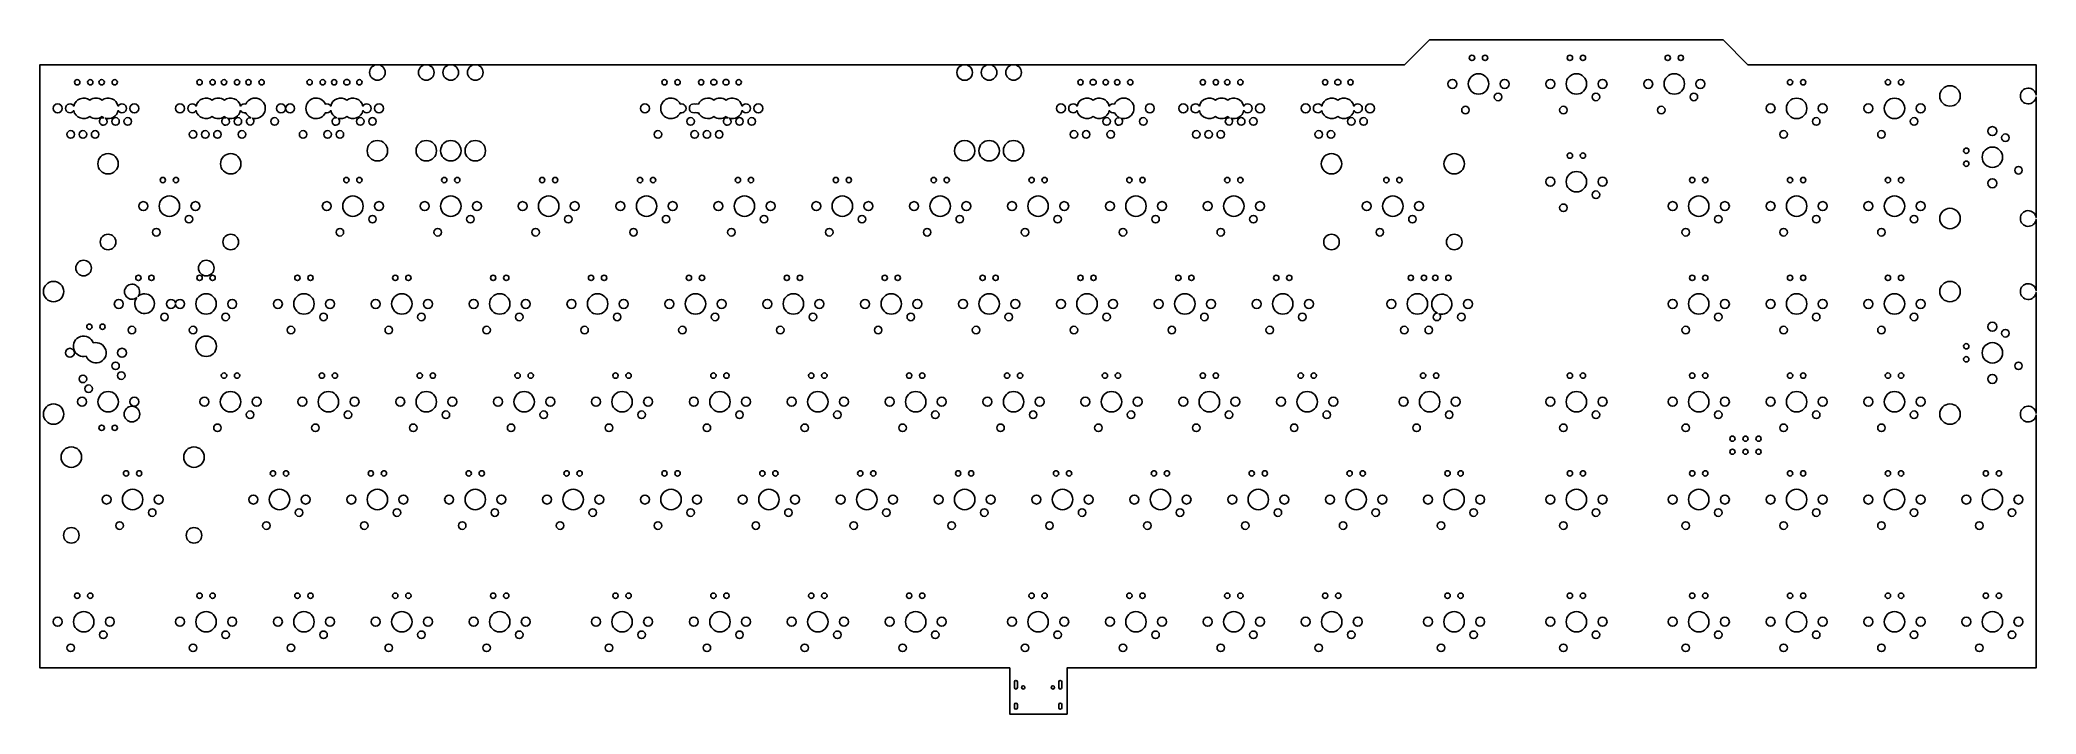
# Model space of a CAD drawing. Header units: millimetres. Extents: x -415 to -27, y 5 to 137.
import ezdxf

# ---------------------------------------------------------------- set-up
doc = ezdxf.new("R2010")
doc.units = ezdxf.units.MM
doc.layers.get('0').update_dxf_attribs({"linetype": 'CONTINUOUS'})

msp = doc.modelspace()

# ---------------------------------------------------------------- linework, layer by layer
for points in [[(-144.88, 136.72), (-87.73, 136.72), (-82.91, 131.89), (-26.81, 131.89), (-26.81, 125.96, 17.979303), (-26.81, 125.62), (-26.81, 102.09, 17.979303), (-26.81, 101.75), (-26.81, 87.86, 17.979303), (-26.81, 87.52), (-26.81, 63.99, 17.979303), (-26.81, 63.65), (-26.81, 14.37), (-215.39, 14.37), (-215.39, 5.38), (-226.57, 5.38), (-226.57, 14.37), (-415.31, 14.37), (-415.31, 131.89), (-149.71, 131.89)], [(-355.58, 127.95, -1.166312), (-355.58, 128.97, -1.166312)], [(-284.15, 127.95, -1.166312), (-284.15, 128.97, -1.166312)], [(-281.77, 128.97, -1.166312), (-281.77, 127.95, -1.166312)], [(-235.33, 131.89, -1.002086), (-235.33, 128.84, -1.002086)], [(-210.33, 127.95, -1.166312), (-210.33, 128.97, -1.166312)], [(-162.7, 127.95, -1.166312), (-162.7, 128.97, -1.166312)], [(-402.84, 121.56, -0.053851), (-403.21, 121.78, -0.331347), (-405.59, 121.78, -0.542007), (-408.72, 122.94, -3.679848), (-408.72, 123.82, -0.542007), (-405.59, 124.98, -0.331347), (-403.21, 124.98, -0.542007), (-400.07, 123.82, -3.679848), (-400.07, 122.94, -0.434523), (-402.59, 121.47, -11.095898)], [(-374.02, 121.47, -11.095898), (-374.26, 121.56, -0.180089), (-375.25, 122.54, -0.346673), (-376.26, 122.94, -0.434523), (-378.78, 121.47, -11.095898), (-379.03, 121.56, -0.053851), (-379.4, 121.78, -0.331347), (-381.78, 121.78, -0.542007), (-384.91, 122.94, -3.679848), (-384.91, 123.82, -0.542007), (-381.78, 124.98, -0.331347), (-379.4, 124.98, -0.542007), (-376.26, 123.82, -0.346673), (-375.25, 124.22, -2.192973)], [(-357.35, 121.47, -11.095898), (-357.6, 121.56, -0.234696), (-358.72, 122.94, -0.346673), (-359.73, 122.54, -4.542707), (-359.73, 124.22, -0.346673), (-358.72, 123.82, -0.542007), (-355.58, 124.98, -0.542007), (-352.45, 123.82, -3.679848), (-352.45, 122.94, -0.542007), (-355.58, 121.78, -0.237505)], [(-290.67, 122.54, -4.542707), (-290.67, 124.22, -1.348617)], [(-281.77, 121.78, -0.331347), (-284.15, 121.78, -0.476095), (-287.15, 122.54, -0.168069), (-287.72, 122.57, -1.462537), (-287.72, 124.2, -0.168069), (-287.15, 124.22, -0.476095), (-284.15, 124.98, -0.331347), (-281.77, 124.98, -0.542007), (-278.63, 123.82, -3.679848), (-278.63, 122.94, -0.434523), (-281.15, 121.47, -11.095898), (-281.4, 121.56, -0.053851)], [(-205.2, 121.56, -0.180089), (-206.18, 122.54, -0.346673), (-207.19, 122.94, -0.542007), (-210.33, 121.78, -0.542007), (-213.46, 122.94, -3.679848), (-213.46, 123.82, -0.542007), (-210.33, 124.98, -0.542007), (-207.19, 123.82, -0.346673), (-206.18, 124.22, -2.192973), (-204.95, 121.47, -11.095898)], [(-183.76, 121.56, -0.053851), (-184.13, 121.78, -0.331347), (-186.52, 121.78, -0.542007), (-189.65, 122.94, -3.679848), (-189.65, 123.82, -0.542007), (-186.52, 124.98, -0.331347), (-184.13, 124.98, -0.542007), (-181, 123.82, -3.679848), (-181, 122.94, -0.434523), (-183.52, 121.47, -11.095898)], [(-165.84, 122.94, -3.679848), (-165.84, 123.82, -0.542007), (-162.7, 124.98, -0.542007), (-159.57, 123.82, -3.679848), (-159.57, 122.94, -0.542007), (-162.7, 121.78, -0.542007)], [(-235.33, 117.12, -1.001594), (-235.33, 113.13, -1.001594)], [(-396.42, 86.54, -19.261443), (-396.21, 86.76, -25.228676)], [(-143.28, 83.46, -30.477505), (-143.04, 83.37, -11.157216)], [(-225.06, 10.55), (-225.06, 11.65, 1), (-225.66, 11.65), (-225.66, 10.55, 1)], [(-216.42, 10.55, -1), (-217.02, 10.55), (-217.02, 11.65, -1), (-216.42, 11.65)], [(-225.66, 7.22, -1), (-225.06, 7.22), (-225.06, 6.62, -1), (-225.66, 6.62)], [(-216.42, 6.62, -1), (-217.02, 6.62), (-217.02, 7.22, -1), (-216.42, 7.22)]]:
    msp.add_lwpolyline(points, format="xyb", close=True)
for centre, radius in [((-136.59, 133.22), 0.52), ((-134.05, 133.22), 0.52), ((-117.54, 133.22), 0.52), ((-115, 133.22), 0.52), ((-98.49, 133.22), 0.52), ((-95.95, 133.22), 0.52), ((-408.05, 128.46), 0.52), ((-405.51, 128.46), 0.52), ((-403.29, 128.46), 0.52), ((-400.75, 128.46), 0.52), ((-384.24, 128.46), 0.52), ((-381.7, 128.46), 0.52), ((-379.48, 128.46), 0.52), ((-376.94, 128.46), 0.52), ((-374.71, 128.46), 0.52), ((-372.17, 128.46), 0.52), ((-362.81, 128.46), 0.52), ((-360.27, 128.46), 0.52), ((-358.04, 128.46), 0.52), ((-353.12, 128.46), 0.52), ((-349.63, 130.37), 1.52), ((-340.11, 130.37), 1.52), ((-335.34, 130.37), 1.52), ((-330.57, 130.37), 1.52), ((-293.75, 128.46), 0.52), ((-291.21, 128.46), 0.52), ((-286.61, 128.46), 0.52), ((-279.3, 128.46), 0.52), ((-230.57, 130.37), 1.52), ((-225.81, 130.37), 1.52), ((-212.79, 128.46), 0.52), ((-207.87, 128.46), 0.52), ((-205.64, 128.46), 0.52), ((-203.1, 128.46), 0.52), ((-188.98, 128.46), 0.52), ((-186.44, 128.46), 0.52), ((-184.21, 128.46), 0.52), ((-181.67, 128.46), 0.52), ((-165.16, 128.46), 0.52), ((-160.24, 128.46), 0.52), ((-140.4, 128.14), 0.875), ((-135.32, 128.14), 1.99), ((-130.24, 128.14), 0.875), ((-121.35, 128.14), 0.875), ((-116.27, 128.14), 1.99), ((-111.19, 128.14), 0.875), ((-102.3, 128.14), 0.875), ((-97.22, 128.14), 1.99), ((-92.14, 128.14), 0.875), ((-74.68, 128.46), 0.52), ((-72.14, 128.46), 0.52), ((-55.63, 128.46), 0.52), ((-53.09, 128.46), 0.52), ((-131.51, 125.6), 0.735), ((-112.46, 125.6), 0.735), ((-93.41, 125.6), 0.735), ((-73.41, 123.38), 1.99), ((-54.36, 123.38), 1.99), ((-43.56, 125.79), 1.99), ((-411.86, 123.38), 0.875), ((-400.59, 120.84), 0.735), ((-398.21, 120.84), 0.735), ((-396.94, 123.38), 0.875), ((-388.05, 123.38), 0.875), ((-376.78, 120.84), 0.735), ((-369.63, 120.84), 0.735), ((-352.96, 120.84), 0.735), ((-350.58, 120.84), 0.735), ((-349.31, 123.38), 0.875), ((-297.56, 123.38), 0.875), ((-288.67, 120.84), 0.735), ((-279.15, 120.84), 0.735), ((-276.76, 120.84), 0.735), ((-275.49, 123.38), 0.875), ((-216.6, 123.38), 0.875), ((-207.71, 120.84), 0.735), ((-200.56, 120.84), 0.735), ((-199.29, 123.38), 0.875), ((-192.79, 123.38), 0.875), ((-181.51, 120.84), 0.735), ((-179.13, 120.84), 0.735), ((-177.86, 123.38), 0.875), ((-168.97, 123.38), 0.875), ((-160.08, 120.84), 0.735), ((-157.7, 120.84), 0.735), ((-156.43, 123.38), 0.875), ((-137.86, 123.06), 0.735), ((-118.81, 123.06), 0.735), ((-99.76, 123.06), 0.735), ((-78.49, 123.38), 0.875), ((-69.6, 120.84), 0.735), ((-68.33, 123.38), 0.875), ((-59.44, 123.38), 0.875), ((-50.55, 120.84), 0.735), ((-49.28, 123.38), 0.875), ((-409.32, 118.3), 0.735), ((-406.94, 118.3), 0.735), ((-404.56, 118.3), 0.735), ((-385.51, 118.3), 0.735), ((-383.13, 118.3), 0.735), ((-380.75, 118.3), 0.735), ((-375.98, 118.3), 0.735), ((-364.08, 118.3), 0.735), ((-359.31, 118.3), 0.735), ((-356.93, 118.3), 0.735), ((-349.63, 115.13), 1.99), ((-340.11, 115.13), 1.99), ((-335.34, 115.13), 1.99), ((-330.57, 115.13), 1.99), ((-295.02, 118.3), 0.735), ((-287.88, 118.3), 0.735), ((-285.5, 118.3), 0.735), ((-283.11, 118.3), 0.735), ((-230.57, 115.13), 1.99), ((-225.81, 115.13), 1.99), ((-214.06, 118.3), 0.735), ((-211.68, 118.3), 0.735), ((-206.91, 118.3), 0.735), ((-190.25, 118.3), 0.735), ((-187.86, 118.3), 0.735), ((-185.48, 118.3), 0.735), ((-166.43, 118.3), 0.735), ((-164.05, 118.3), 0.735), ((-75.95, 118.3), 0.735), ((-56.9, 118.3), 0.735), ((-35.31, 118.94), 0.875), ((-32.77, 117.67), 0.735), ((-402.05, 112.59), 1.99), ((-378.17, 112.59), 1.99), ((-163.93, 112.59), 1.99), ((-140.05, 112.59), 1.99), ((-117.54, 114.17), 0.52), ((-115, 114.17), 0.52), ((-40.39, 115.13), 0.52), ((-40.39, 112.59), 0.52), ((-35.31, 113.86), 1.99), ((-391.38, 109.41), 0.52), ((-388.84, 109.41), 0.52), ((-355.66, 109.41), 0.52), ((-353.12, 109.41), 0.52), ((-336.61, 109.41), 0.52), ((-334.07, 109.41), 0.52), ((-317.56, 109.41), 0.52), ((-315.02, 109.41), 0.52), ((-298.51, 109.41), 0.52), ((-295.97, 109.41), 0.52), ((-279.46, 109.41), 0.52), ((-276.92, 109.41), 0.52), ((-260.41, 109.41), 0.52), ((-257.87, 109.41), 0.52), ((-241.36, 109.41), 0.52), ((-238.82, 109.41), 0.52), ((-222.31, 109.41), 0.52), ((-219.77, 109.41), 0.52), ((-203.26, 109.41), 0.52), ((-200.72, 109.41), 0.52), ((-184.21, 109.41), 0.52), ((-181.67, 109.41), 0.52), ((-153.26, 109.41), 0.52), ((-150.72, 109.41), 0.52), ((-121.35, 109.09), 0.875), ((-116.27, 109.09), 1.99), ((-111.19, 109.09), 0.875), ((-93.73, 109.41), 0.52), ((-91.19, 109.41), 0.52), ((-74.68, 109.41), 0.52), ((-72.14, 109.41), 0.52), ((-55.63, 109.41), 0.52), ((-53.09, 109.41), 0.52), ((-35.31, 108.78), 0.875), ((-30.23, 111.32), 0.735), ((-395.19, 104.33), 0.875), ((-390.11, 104.33), 1.99), ((-385.03, 104.33), 0.875), ((-359.47, 104.33), 0.875), ((-354.39, 104.33), 1.99), ((-349.31, 104.33), 0.875), ((-340.42, 104.33), 0.875), ((-335.34, 104.33), 1.99), ((-330.26, 104.33), 0.875), ((-321.37, 104.33), 0.875), ((-316.29, 104.33), 1.99), ((-311.21, 104.33), 0.875), ((-302.32, 104.33), 0.875), ((-297.24, 104.33), 1.99), ((-292.16, 104.33), 0.875), ((-283.27, 104.33), 0.875), ((-278.19, 104.33), 1.99), ((-273.11, 104.33), 0.875), ((-264.22, 104.33), 0.875), ((-259.14, 104.33), 1.99), ((-254.06, 104.33), 0.875), ((-245.17, 104.33), 0.875), ((-240.09, 104.33), 1.99), ((-235.01, 104.33), 0.875), ((-226.12, 104.33), 0.875), ((-221.04, 104.33), 1.99), ((-215.96, 104.33), 0.875), ((-207.07, 104.33), 0.875), ((-201.99, 104.33), 1.99), ((-196.91, 104.33), 0.875), ((-188.02, 104.33), 0.875), ((-182.94, 104.33), 1.99), ((-177.86, 104.33), 0.875), ((-157.07, 104.33), 0.875), ((-151.99, 104.33), 1.99), ((-146.91, 104.33), 0.875), ((-112.46, 106.55), 0.735), ((-97.54, 104.33), 0.875), ((-92.46, 104.33), 1.99), ((-87.38, 104.33), 0.875), ((-78.49, 104.33), 0.875), ((-73.41, 104.33), 1.99), ((-68.33, 104.33), 0.875), ((-59.44, 104.33), 0.875), ((-54.36, 104.33), 1.99), ((-49.28, 104.33), 0.875), ((-386.3, 101.79), 0.735), ((-350.58, 101.79), 0.735), ((-331.53, 101.79), 0.735), ((-312.48, 101.79), 0.735), ((-293.43, 101.79), 0.735), ((-274.38, 101.79), 0.735), ((-255.33, 101.79), 0.735), ((-236.28, 101.79), 0.735), ((-217.23, 101.79), 0.735), ((-198.18, 101.79), 0.735), ((-179.13, 101.79), 0.735), ((-148.18, 101.79), 0.735), ((-118.81, 104.01), 0.735), ((-88.65, 101.79), 0.735), ((-69.6, 101.79), 0.735), ((-50.55, 101.79), 0.735), ((-43.56, 101.92), 1.99), ((-402.05, 97.35), 1.52), ((-392.65, 99.25), 0.735), ((-378.17, 97.35), 1.52), ((-356.93, 99.25), 0.735), ((-337.88, 99.25), 0.735), ((-318.83, 99.25), 0.735), ((-299.78, 99.25), 0.735), ((-280.73, 99.25), 0.735), ((-261.68, 99.25), 0.735), ((-242.63, 99.25), 0.735), ((-223.58, 99.25), 0.735), ((-204.53, 99.25), 0.735), ((-185.48, 99.25), 0.735), ((-163.93, 97.35), 1.52), ((-154.53, 99.25), 0.735), ((-140.05, 97.35), 1.52), ((-95, 99.25), 0.735), ((-75.95, 99.25), 0.735), ((-56.9, 99.25), 0.735), ((-406.81, 92.27), 1.52), ((-382.94, 92.27), 1.52), ((-412.65, 87.69), 1.99), ((-396.14, 90.36), 0.52), ((-393.6, 90.36), 0.52), ((-384.24, 90.36), 0.52), ((-381.7, 90.36), 0.52), ((-365.19, 90.36), 0.52), ((-362.65, 90.36), 0.52), ((-346.14, 90.36), 0.52), ((-343.6, 90.36), 0.52), ((-327.09, 90.36), 0.52), ((-324.55, 90.36), 0.52), ((-308.04, 90.36), 0.52), ((-305.5, 90.36), 0.52), ((-288.99, 90.36), 0.52), ((-286.45, 90.36), 0.52), ((-269.94, 90.36), 0.52), ((-267.4, 90.36), 0.52), ((-250.89, 90.36), 0.52), ((-248.35, 90.36), 0.52), ((-231.84, 90.36), 0.52), ((-229.3, 90.36), 0.52), ((-212.79, 90.36), 0.52), ((-210.25, 90.36), 0.52), ((-193.74, 90.36), 0.52), ((-191.2, 90.36), 0.52), ((-174.69, 90.36), 0.52), ((-172.15, 90.36), 0.52), ((-148.49, 90.36), 0.52), ((-145.95, 90.36), 0.52), ((-143.73, 90.36), 0.52), ((-141.19, 90.36), 0.52), ((-93.73, 90.36), 0.52), ((-91.19, 90.36), 0.52), ((-74.68, 90.36), 0.52), ((-72.14, 90.36), 0.52), ((-55.63, 90.36), 0.52), ((-53.09, 90.36), 0.52), ((-43.56, 87.69), 1.99), ((-399.95, 85.28), 0.875), ((-382.97, 85.28), 1.99), ((-377.89, 85.28), 0.875), ((-369, 85.28), 0.875), ((-363.92, 85.28), 1.99), ((-358.84, 85.28), 0.875), ((-349.95, 85.28), 0.875), ((-344.87, 85.28), 1.99), ((-339.79, 85.28), 0.875), ((-330.9, 85.28), 0.875), ((-325.82, 85.28), 1.99), ((-320.74, 85.28), 0.875), ((-311.85, 85.28), 0.875), ((-306.77, 85.28), 1.99), ((-301.69, 85.28), 0.875), ((-292.8, 85.28), 0.875), ((-287.72, 85.28), 1.99), ((-282.64, 85.28), 0.875), ((-273.75, 85.28), 0.875), ((-268.67, 85.28), 1.99), ((-263.59, 85.28), 0.875), ((-254.7, 85.28), 0.875), ((-249.62, 85.28), 1.99), ((-244.54, 85.28), 0.875), ((-235.65, 85.28), 0.875), ((-230.57, 85.28), 1.99), ((-225.49, 85.28), 0.875), ((-216.6, 85.28), 0.875), ((-211.52, 85.28), 1.99), ((-206.44, 85.28), 0.875), ((-197.55, 85.28), 0.875), ((-192.47, 85.28), 1.99), ((-187.39, 85.28), 0.875), ((-178.5, 85.28), 0.875), ((-173.42, 85.28), 1.99), ((-168.34, 85.28), 0.875), ((-152.3, 85.28), 0.875), ((-147.22, 85.28), 1.99), ((-137.38, 85.28), 0.875), ((-97.54, 85.28), 0.875), ((-92.46, 85.28), 1.99), ((-87.38, 85.28), 0.875), ((-78.49, 85.28), 0.875), ((-73.41, 85.28), 1.99), ((-68.33, 85.28), 0.875), ((-59.44, 85.28), 0.875), ((-54.36, 85.28), 1.99), ((-49.28, 85.28), 0.875), ((-391.06, 82.74), 0.735), ((-379.16, 82.74), 0.735), ((-360.11, 82.74), 0.735), ((-341.06, 82.74), 0.735), ((-322.01, 82.74), 0.735), ((-302.96, 82.74), 0.735), ((-283.91, 82.74), 0.735), ((-264.86, 82.74), 0.735), ((-245.81, 82.74), 0.735), ((-226.76, 82.74), 0.735), ((-207.71, 82.74), 0.735), ((-188.66, 82.74), 0.735), ((-169.61, 82.74), 0.735), ((-138.65, 82.74), 0.735), ((-88.65, 82.74), 0.735), ((-69.6, 82.74), 0.735), ((-50.55, 82.74), 0.735), ((-35.31, 80.84), 0.875), ((-405.67, 80.84), 0.52), ((-403.13, 80.84), 0.52), ((-397.41, 80.2), 0.735), ((-385.51, 80.2), 0.735), ((-382.94, 77.03), 1.99), ((-366.46, 80.2), 0.735), ((-347.41, 80.2), 0.735), ((-328.36, 80.2), 0.735), ((-309.31, 80.2), 0.735), ((-290.26, 80.2), 0.735), ((-271.21, 80.2), 0.735), ((-252.16, 80.2), 0.735), ((-233.11, 80.2), 0.735), ((-214.06, 80.2), 0.735), ((-195.01, 80.2), 0.735), ((-175.96, 80.2), 0.735), ((-149.76, 80.2), 0.735), ((-145, 80.2), 0.735), ((-95, 80.2), 0.735), ((-75.95, 80.2), 0.735), ((-56.9, 80.2), 0.735), ((-35.31, 75.76), 1.99), ((-32.77, 79.57), 0.735), ((-409.48, 75.76), 0.875), ((-400.59, 73.22), 0.735), ((-399.32, 75.76), 0.875), ((-40.39, 77.03), 0.52), ((-40.39, 74.49), 0.52), ((-30.23, 73.22), 0.735), ((-406.94, 70.68), 0.735), ((-399.48, 71.31), 0.735), ((-379.48, 71.31), 0.52), ((-376.94, 71.31), 0.52), ((-360.43, 71.31), 0.52), ((-357.89, 71.31), 0.52), ((-341.38, 71.31), 0.52), ((-338.84, 71.31), 0.52), ((-322.33, 71.31), 0.52), ((-319.79, 71.31), 0.52), ((-303.28, 71.31), 0.52), ((-300.74, 71.31), 0.52), ((-284.23, 71.31), 0.52), ((-281.69, 71.31), 0.52), ((-265.18, 71.31), 0.52), ((-262.64, 71.31), 0.52), ((-246.13, 71.31), 0.52), ((-243.59, 71.31), 0.52), ((-227.08, 71.31), 0.52), ((-224.54, 71.31), 0.52), ((-208.03, 71.31), 0.52), ((-205.49, 71.31), 0.52), ((-188.98, 71.31), 0.52), ((-186.44, 71.31), 0.52), ((-169.93, 71.31), 0.52), ((-167.39, 71.31), 0.52), ((-146.11, 71.31), 0.52), ((-143.57, 71.31), 0.52), ((-117.54, 71.31), 0.52), ((-115, 71.31), 0.52), ((-93.73, 71.31), 0.52), ((-91.19, 71.31), 0.52), ((-74.68, 71.31), 0.52), ((-72.14, 71.31), 0.52), ((-55.63, 71.31), 0.52), ((-53.09, 71.31), 0.52), ((-35.31, 70.68), 0.875), ((-407.1, 66.23), 0.875), ((-405.83, 68.77), 0.735), ((-402.02, 66.23), 1.99), ((-396.94, 66.23), 0.875), ((-383.29, 66.23), 0.875), ((-378.21, 66.23), 1.99), ((-373.13, 66.23), 0.875), ((-364.24, 66.23), 0.875), ((-359.16, 66.23), 1.99), ((-354.08, 66.23), 0.875), ((-345.19, 66.23), 0.875), ((-340.11, 66.23), 1.99), ((-335.03, 66.23), 0.875), ((-326.14, 66.23), 0.875), ((-321.06, 66.23), 1.99), ((-315.98, 66.23), 0.875), ((-307.09, 66.23), 0.875), ((-302.01, 66.23), 1.99), ((-296.93, 66.23), 0.875), ((-288.04, 66.23), 0.875), ((-282.96, 66.23), 1.99), ((-277.88, 66.23), 0.875), ((-268.99, 66.23), 0.875), ((-263.91, 66.23), 1.99), ((-258.83, 66.23), 0.875), ((-249.94, 66.23), 0.875), ((-244.86, 66.23), 1.99), ((-239.78, 66.23), 0.875), ((-230.89, 66.23), 0.875), ((-225.81, 66.23), 1.99), ((-220.73, 66.23), 0.875), ((-211.84, 66.23), 0.875), ((-206.76, 66.23), 1.99), ((-201.68, 66.23), 0.875), ((-192.79, 66.23), 0.875), ((-187.71, 66.23), 1.99), ((-182.63, 66.23), 0.875), ((-173.74, 66.23), 0.875), ((-168.66, 66.23), 1.99), ((-163.58, 66.23), 0.875), ((-149.92, 66.23), 0.875), ((-144.84, 66.23), 1.99), ((-139.76, 66.23), 0.875), ((-121.35, 66.23), 0.875), ((-116.27, 66.23), 1.99), ((-111.19, 66.23), 0.875), ((-97.54, 66.23), 0.875), ((-92.46, 66.23), 1.99), ((-87.38, 66.23), 0.875), ((-78.49, 66.23), 0.875), ((-73.41, 66.23), 1.99), ((-68.33, 66.23), 0.875), ((-59.44, 66.23), 0.875), ((-54.36, 66.23), 1.99), ((-49.28, 66.23), 0.875), ((-412.65, 63.82), 1.99), ((-397.41, 63.82), 1.52), ((-374.4, 63.69), 0.735), ((-355.35, 63.69), 0.735), ((-336.3, 63.69), 0.735), ((-317.25, 63.69), 0.735), ((-298.2, 63.69), 0.735), ((-279.15, 63.69), 0.735), ((-260.1, 63.69), 0.735), ((-241.05, 63.69), 0.735), ((-222, 63.69), 0.735), ((-202.95, 63.69), 0.735), ((-183.9, 63.69), 0.735), ((-164.85, 63.69), 0.735), ((-141.03, 63.69), 0.735), ((-112.46, 63.69), 0.735), ((-88.65, 63.69), 0.735), ((-69.6, 63.69), 0.735), ((-50.55, 63.69), 0.735), ((-43.56, 63.82), 1.99), ((-403.29, 61.15), 0.52), ((-400.75, 61.15), 0.52), ((-380.75, 61.15), 0.735), ((-361.7, 61.15), 0.735), ((-342.65, 61.15), 0.735), ((-323.6, 61.15), 0.735), ((-304.55, 61.15), 0.735), ((-285.5, 61.15), 0.735), ((-266.45, 61.15), 0.735), ((-247.4, 61.15), 0.735), ((-228.35, 61.15), 0.735), ((-209.3, 61.15), 0.735), ((-190.25, 61.15), 0.735), ((-171.2, 61.15), 0.735), ((-147.38, 61.15), 0.735), ((-118.81, 61.15), 0.735), ((-95, 61.15), 0.735), ((-85.9, 59.03), 0.5), ((-83.36, 59.03), 0.5), ((-80.82, 59.03), 0.5), ((-75.95, 61.15), 0.735), ((-56.9, 61.15), 0.735), ((-409.19, 55.44), 1.99), ((-385.32, 55.44), 1.99), ((-85.9, 56.49), 0.5), ((-83.36, 56.49), 0.5), ((-80.82, 56.49), 0.5), ((-398.53, 52.26), 0.52), ((-395.99, 52.26), 0.52), ((-369.95, 52.26), 0.52), ((-367.41, 52.26), 0.52), ((-350.9, 52.26), 0.52), ((-348.36, 52.26), 0.52), ((-331.85, 52.26), 0.52), ((-329.31, 52.26), 0.52), ((-312.8, 52.26), 0.52), ((-310.26, 52.26), 0.52), ((-293.75, 52.26), 0.52), ((-291.21, 52.26), 0.52), ((-274.7, 52.26), 0.52), ((-272.16, 52.26), 0.52), ((-255.65, 52.26), 0.52), ((-253.11, 52.26), 0.52), ((-236.6, 52.26), 0.52), ((-234.06, 52.26), 0.52), ((-217.55, 52.26), 0.52), ((-215.01, 52.26), 0.52), ((-198.5, 52.26), 0.52), ((-195.96, 52.26), 0.52), ((-179.45, 52.26), 0.52), ((-176.91, 52.26), 0.52), ((-160.4, 52.26), 0.52), ((-157.86, 52.26), 0.52), ((-141.35, 52.26), 0.52), ((-138.81, 52.26), 0.52), ((-117.54, 52.26), 0.52), ((-115, 52.26), 0.52), ((-93.73, 52.26), 0.52), ((-91.19, 52.26), 0.52), ((-74.68, 52.26), 0.52), ((-72.14, 52.26), 0.52), ((-55.63, 52.26), 0.52), ((-53.09, 52.26), 0.52), ((-36.58, 52.26), 0.52), ((-34.04, 52.26), 0.52), ((-402.34, 47.18), 0.875), ((-397.26, 47.18), 1.99), ((-392.18, 47.18), 0.875), ((-373.76, 47.18), 0.875), ((-368.68, 47.18), 1.99), ((-363.6, 47.18), 0.875), ((-354.71, 47.18), 0.875), ((-349.63, 47.18), 1.99), ((-344.55, 47.18), 0.875), ((-335.66, 47.18), 0.875), ((-330.58, 47.18), 1.99), ((-325.5, 47.18), 0.875), ((-316.61, 47.18), 0.875), ((-311.53, 47.18), 1.99), ((-306.45, 47.18), 0.875), ((-297.56, 47.18), 0.875), ((-292.48, 47.18), 1.99), ((-287.4, 47.18), 0.875), ((-278.51, 47.18), 0.875), ((-273.43, 47.18), 1.99), ((-268.35, 47.18), 0.875), ((-259.46, 47.18), 0.875), ((-254.38, 47.18), 1.99), ((-249.3, 47.18), 0.875), ((-240.41, 47.18), 0.875), ((-235.33, 47.18), 1.99), ((-230.25, 47.18), 0.875), ((-221.36, 47.18), 0.875), ((-216.28, 47.18), 1.99), ((-211.2, 47.18), 0.875), ((-202.31, 47.18), 0.875), ((-197.23, 47.18), 1.99), ((-192.15, 47.18), 0.875), ((-183.26, 47.18), 0.875), ((-178.18, 47.18), 1.99), ((-173.1, 47.18), 0.875), ((-164.21, 47.18), 0.875), ((-159.13, 47.18), 1.99), ((-154.05, 47.18), 0.875), ((-145.16, 47.18), 0.875), ((-140.08, 47.18), 1.99), ((-135, 47.18), 0.875), ((-121.35, 47.18), 0.875), ((-116.27, 47.18), 1.99), ((-111.19, 47.18), 0.875), ((-97.54, 47.18), 0.875), ((-92.46, 47.18), 1.99), ((-87.38, 47.18), 0.875), ((-78.49, 47.18), 0.875), ((-73.41, 47.18), 1.99), ((-68.33, 47.18), 0.875), ((-59.44, 47.18), 0.875), ((-54.36, 47.18), 1.99), ((-49.28, 47.18), 0.875), ((-40.39, 47.18), 0.875), ((-35.31, 47.18), 1.99), ((-30.23, 47.18), 0.875), ((-399.8, 42.1), 0.735), ((-393.45, 44.64), 0.735), ((-371.22, 42.1), 0.735), ((-364.87, 44.64), 0.735), ((-352.17, 42.1), 0.735), ((-345.82, 44.64), 0.735), ((-333.12, 42.1), 0.735), ((-326.77, 44.64), 0.735), ((-314.07, 42.1), 0.735), ((-307.72, 44.64), 0.735), ((-295.02, 42.1), 0.735), ((-288.67, 44.64), 0.735), ((-275.97, 42.1), 0.735), ((-269.62, 44.64), 0.735), ((-256.92, 42.1), 0.735), ((-250.57, 44.64), 0.735), ((-237.87, 42.1), 0.735), ((-231.52, 44.64), 0.735), ((-218.82, 42.1), 0.735), ((-212.47, 44.64), 0.735), ((-199.77, 42.1), 0.735), ((-193.42, 44.64), 0.735), ((-180.72, 42.1), 0.735), ((-174.37, 44.64), 0.735), ((-161.67, 42.1), 0.735), ((-155.32, 44.64), 0.735), ((-142.62, 42.1), 0.735), ((-136.27, 44.64), 0.735), ((-118.81, 42.1), 0.735), ((-112.46, 44.64), 0.735), ((-95, 42.1), 0.735), ((-88.65, 44.64), 0.735), ((-75.95, 42.1), 0.735), ((-69.6, 44.64), 0.735), ((-56.9, 42.1), 0.735), ((-50.55, 44.64), 0.735), ((-37.85, 42.1), 0.735), ((-31.5, 44.64), 0.735), ((-409.19, 40.2), 1.52), ((-385.32, 40.2), 1.52), ((-408.05, 28.45), 0.52), ((-405.51, 28.45), 0.52), ((-384.24, 28.45), 0.52), ((-381.7, 28.45), 0.52), ((-365.19, 28.45), 0.52), ((-362.65, 28.45), 0.52), ((-346.14, 28.45), 0.52), ((-343.6, 28.45), 0.52), ((-327.09, 28.45), 0.52), ((-324.55, 28.45), 0.52), ((-303.28, 28.45), 0.52), ((-300.74, 28.45), 0.52), ((-284.23, 28.45), 0.52), ((-281.69, 28.45), 0.52), ((-265.18, 28.45), 0.52), ((-262.64, 28.45), 0.52), ((-246.13, 28.45), 0.52), ((-243.59, 28.45), 0.52), ((-222.31, 28.45), 0.52), ((-219.77, 28.45), 0.52), ((-203.26, 28.45), 0.52), ((-200.72, 28.45), 0.52), ((-184.21, 28.45), 0.52), ((-181.67, 28.45), 0.52), ((-165.16, 28.45), 0.52), ((-162.62, 28.45), 0.52), ((-141.35, 28.45), 0.52), ((-138.81, 28.45), 0.52), ((-117.54, 28.45), 0.52), ((-115, 28.45), 0.52), ((-93.73, 28.45), 0.52), ((-91.19, 28.45), 0.52), ((-74.68, 28.45), 0.52), ((-72.14, 28.45), 0.52), ((-55.63, 28.45), 0.52), ((-53.09, 28.45), 0.52), ((-36.58, 28.45), 0.52), ((-34.04, 28.45), 0.52), ((-411.86, 23.37), 0.875), ((-406.78, 23.37), 1.99), ((-401.7, 23.37), 0.875), ((-388.05, 23.37), 0.875), ((-382.97, 23.37), 1.99), ((-377.89, 23.37), 0.875), ((-369, 23.37), 0.875), ((-363.92, 23.37), 1.99), ((-358.84, 23.37), 0.875), ((-349.95, 23.37), 0.875), ((-344.87, 23.37), 1.99), ((-339.79, 23.37), 0.875), ((-330.9, 23.37), 0.875), ((-325.82, 23.37), 1.99), ((-320.74, 23.37), 0.875), ((-307.09, 23.37), 0.875), ((-302.01, 23.37), 1.99), ((-296.93, 23.37), 0.875), ((-288.04, 23.37), 0.875), ((-282.96, 23.37), 1.99), ((-277.88, 23.37), 0.875), ((-268.99, 23.37), 0.875), ((-263.91, 23.37), 1.99), ((-258.83, 23.37), 0.875), ((-249.94, 23.37), 0.875), ((-244.86, 23.37), 1.99), ((-239.78, 23.37), 0.875), ((-226.12, 23.37), 0.875), ((-221.04, 23.37), 1.99), ((-215.96, 23.37), 0.875), ((-207.07, 23.37), 0.875), ((-201.99, 23.37), 1.99), ((-196.91, 23.37), 0.875), ((-188.02, 23.37), 0.875), ((-182.94, 23.37), 1.99), ((-177.86, 23.37), 0.875), ((-168.97, 23.37), 0.875), ((-163.89, 23.37), 1.99), ((-158.81, 23.37), 0.875), ((-145.16, 23.37), 0.875), ((-140.08, 23.37), 1.99), ((-135, 23.37), 0.875), ((-121.35, 23.37), 0.875), ((-116.27, 23.37), 1.99), ((-111.19, 23.37), 0.875), ((-97.54, 23.37), 0.875), ((-92.46, 23.37), 1.99), ((-87.38, 23.37), 0.875), ((-78.49, 23.37), 0.875), ((-73.41, 23.37), 1.99), ((-68.33, 23.37), 0.875), ((-59.44, 23.37), 0.875), ((-54.36, 23.37), 1.99), ((-49.28, 23.37), 0.875), ((-40.39, 23.37), 0.875), ((-35.31, 23.37), 1.99), ((-30.23, 23.37), 0.875), ((-402.97, 20.83), 0.735), ((-379.16, 20.83), 0.735), ((-360.11, 20.83), 0.735), ((-341.06, 20.83), 0.735), ((-322.01, 20.83), 0.735), ((-298.2, 20.83), 0.735), ((-279.15, 20.83), 0.735), ((-260.1, 20.83), 0.735), ((-241.05, 20.83), 0.735), ((-217.23, 20.83), 0.735), ((-198.18, 20.83), 0.735), ((-179.13, 20.83), 0.735), ((-160.08, 20.83), 0.735), ((-136.27, 20.83), 0.735), ((-112.46, 20.83), 0.735), ((-88.65, 20.83), 0.735), ((-69.6, 20.83), 0.735), ((-50.55, 20.83), 0.735), ((-31.5, 20.83), 0.735), ((-409.32, 18.29), 0.735), ((-385.51, 18.29), 0.735), ((-366.46, 18.29), 0.735), ((-347.41, 18.29), 0.735), ((-328.36, 18.29), 0.735), ((-304.55, 18.29), 0.735), ((-285.5, 18.29), 0.735), ((-266.45, 18.29), 0.735), ((-247.4, 18.29), 0.735), ((-223.58, 18.29), 0.735), ((-204.53, 18.29), 0.735), ((-185.48, 18.29), 0.735), ((-166.43, 18.29), 0.735), ((-142.62, 18.29), 0.735), ((-118.81, 18.29), 0.735), ((-95, 18.29), 0.735), ((-75.95, 18.29), 0.735), ((-56.9, 18.29), 0.735), ((-37.85, 18.29), 0.735), ((-223.93, 10.57), 0.325), ((-218.15, 10.57), 0.325)]:
    msp.add_circle(centre, radius)
for centre, radius, start, end in [((-368.36, 123.38), 0.875, 3.7516, 356.2484), ((-366.62, 123.38), 0.875, -176.2484, 176.2484), ((-389.79, 85.28), 0.875, 3.7516, 356.2484), ((-388.05, 85.28), 0.875, -176.2484, 176.2484), ((-406.81, 77.03), 1.99, 19.1012, 285.3817), ((-404.4, 75.76), 1.99, -160.8988, 105.3817)]:
    msp.add_arc(centre, radius, start, end)

doc.saveas('drawing.dxf')
